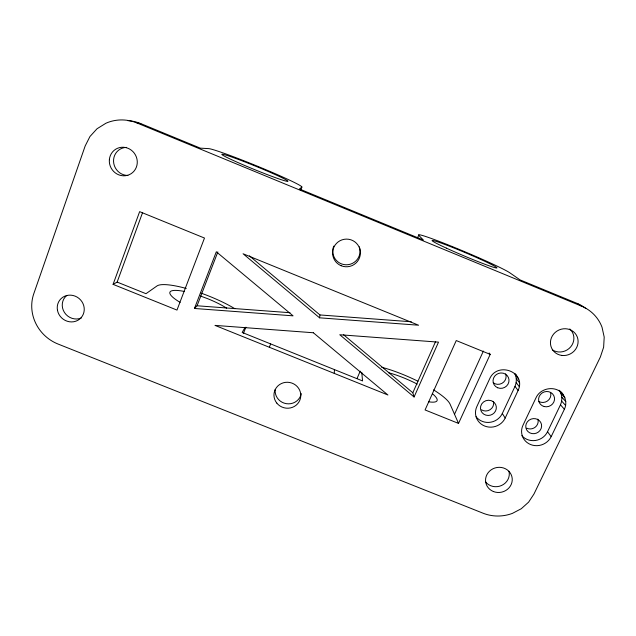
<?xml version="1.0" encoding="UTF-8"?>
<svg xmlns="http://www.w3.org/2000/svg" width="636" height="636" viewBox="0 0 636 636"><rect width="100%" height="100%" fill="white"/><g stroke="black" fill="none" stroke-linecap="round" stroke-linejoin="round"><path stroke-width="0.95" d="M334.282 373.404L334.409 369.588M505.175 418.059L518.117 390.48C526.68 371.814 497.265 361.073 489.609 378.913L476.833 406.611A15.606 14.811 -16.4 0 0 484.64 426.025A15.606 14.811 -16.4 0 0 505.175 418.059L502.313 413.487L515.009 386.362C516.758 382.236 516.933 377.212 514.484 373.332M521.846 435.684A15.351 14.437 -18.6 0 0 547.524 431.757L560.475 404.814C562.447 400.434 562.399 395.067 559.624 391.037M563.059 394.392C556.238 385.193 540.624 387.507 536.029 397.746L522.983 425.253A15.622 14.676 -18.5 0 0 530.583 444.54A15.622 14.676 -18.5 0 0 551.181 436.638L564.386 409.25C567.733 402.556 564.848 394.511 559.012 390.234M319.558 317.817L243.079 253.764L418.575 325.211L319.558 317.817L319.948 314.947L249.392 255.823M113.089 284.364L139.642 211.645L204.49 238.047L176.975 310.082L113.089 284.364L117.143 282.082L142.607 212.504M269.362 347.272L270.634 343.901M194.449 308.468L216.327 251.784L293.077 315.838L194.449 308.468L197.057 305.773L217.862 251.896M243.35 333.598L245.909 327.174M300.764 189.862L301.869 187.095A50.761 2.52 22.2 0 0 259.909 167.22A50.761 2.52 22.2 0 0 208.521 148.617L200.34 148.148L140.826 123.623A41.022 39.17 58.7 0 0 127.78 120.649M357.114 378.356L360.215 371.146M417.502 237.967L418.679 235.248A50.149 2.465 22.9 0 1 457.626 248.748A50.149 2.465 22.9 0 1 509.857 272.836L520.041 279.888L577.091 303.388A39.726 37.603 -28 0 1 585.78 308.428M414.076 396.983L339.759 334.735L438.506 342.136L414.076 396.983L412.812 392.77L435.588 341.54M454.509 414.259L483.368 351.088M490.189 354.371L456.25 340.554L425.071 409.95L458.524 423.409L490.189 354.371L489.132 352.972M244.971 327.524L242.189 332.453L362.552 380.924L361.741 372.283M301.869 187.095L299.445 188.987L423.369 240.05L418.679 235.248M197.057 305.773L289.976 312.713M319.948 314.947L411.309 321.768M577.091 303.388L581.391 306.075A40.458 38.255 -27.9 0 1 602.038 327.278L604.2 337.104L603.628 347.232L600.384 356.971L533.986 493.989L528.619 502.138L521.258 508.744L512.401 513.379A38.717 36.268 -12.5 0 1 483.09 513.22L58.059 344.044A39.996 37.715 40.6 0 1 33.772 293.768L85.176 145.962L89.954 136.525L97.03 128.766L105.934 123.233A41.793 39.877 58.5 0 1 137.066 123.01L140.826 123.623M200.419 295.994L207.734 298.713A34.535 7.441 20.9 0 1 226.662 308.182M538.867 401.507L540.735 402.246A7.91 7.465 -21.7 0 0 550.665 392.976M117.143 282.082L145.978 293.697L156.965 285.969A49.203 10.613 20.9 0 1 186.261 288.45M137.066 123.01L581.391 306.075M343.591 334.767L412.812 392.77M561.008 393.549L564.935 397.794M561.874 397.269L565.817 401.578M561.691 401.109L565.627 405.482M560.475 404.814L564.386 409.25M515.399 373.976L516.631 375.518M515.43 375.017L518.555 378.945M516.329 378.762L519.469 382.753M516.186 382.626L519.318 386.688M515.009 386.362L518.117 390.48M547.524 431.757L551.181 436.638M458.524 423.409L450.113 404.234A48.63 10.375 24.1 0 0 433.569 389.876M301.273 393.62A13.205 12.752 11.6 0 1 286.327 403.669A13.205 12.752 11.6 0 1 275.213 389.423M569.737 328.931A13.746 13.014 -28 0 1 570.707 346.851A13.746 13.014 -28 0 1 552.263 349.792M508.967 471.204A13.165 12.346 -12.6 0 1 501.605 485.467A13.165 12.346 -12.6 0 1 485.53 481.85M359.348 246.824A13.65 13.587 -19.6 0 1 348.194 264.671A13.65 13.587 -19.6 0 1 332.795 250.393M332.874 249.511A13.65 13.587 -19.6 0 1 333.789 246.076M127.908 175.449A14.199 13.555 58.7 0 1 113.55 161.504A14.199 13.555 58.7 0 1 126.62 147.401M81.281 318.008A13.595 12.831 40.8 0 1 64.427 312.443A13.595 12.831 40.8 0 1 66.82 295.422M432.56 393.851A34.129 7.274 24.1 0 1 428.743 401.817M388.668 372.783A34.129 7.274 24.1 0 1 417.208 384.104M180.115 302.362A34.535 7.441 20.9 0 1 184.281 291.447M381.711 367.274A48.63 10.375 24.1 0 1 417.963 381.242M201.087 293.132A49.203 10.613 20.9 0 1 234.795 308.683M537.865 419.164A7.847 7.386 -18.7 0 1 535.297 427.13A7.847 7.386 -18.7 0 1 526.672 428.179M505.612 373.904A7.902 7.529 -20.3 0 1 493.282 382.793M493.544 401.936A7.839 7.449 -16.7 0 1 481.492 409.83M502.313 413.487A15.336 14.564 -16.6 0 1 476.038 416.723M313.349 332.755L214.992 325.386L387.928 394.996L313.349 332.755M537.476 419.378L535.544 418.742A7.982 7.505 -18.6 0 0 525.908 427.917A7.982 7.505 -18.6 0 0 538.398 432.059A7.982 7.505 -18.6 0 0 537.476 419.378M544.225 406.555L542.333 405.8A8.053 7.584 -21.6 0 1 542.198 392.913A8.053 7.584 -21.6 0 1 554.465 397.77A8.053 7.584 -21.6 0 1 544.225 406.555M258.677 167.451L250.401 164.096A35.616 1.765 22.2 0 0 227.569 157.768A35.616 1.765 22.2 0 0 283.274 180.33A35.616 1.765 22.2 0 0 258.677 167.451M492.876 401.443L491.024 400.601A7.974 7.576 -16.6 0 0 480.498 408.813A7.974 7.576 -16.6 0 0 492.455 414.282A7.974 7.576 -16.6 0 0 492.876 401.443M276.803 403.097A13.443 12.966 11.6 0 0 299.826 400.267A13.443 12.966 11.6 0 0 285.492 382.363A13.443 12.966 11.6 0 0 276.803 403.097M493.353 491.501A13.404 12.553 -12.5 0 0 512.195 478.352A13.404 12.553 -12.5 0 0 491.135 469.861A13.404 12.553 -12.5 0 0 493.353 491.501M109.36 159.716A14.461 13.801 58.5 0 0 129.235 174.701A14.461 13.801 58.5 0 0 131.286 150.152A14.461 13.801 58.5 0 0 109.36 159.716M446.408 248.143A35.195 1.725 22.9 0 0 496.875 267.979A35.195 1.725 22.9 0 0 450.296 246.545A35.195 1.725 22.9 0 0 446.408 248.143M341.15 265.729A13.905 13.833 -18.1 0 0 360.286 251.133A13.905 13.833 -18.1 0 0 338.074 241.966A13.905 13.833 -18.1 0 0 341.15 265.729M561.803 355.421A14 13.237 -27.9 0 0 577.297 337.032A14 13.237 -27.9 0 0 553.717 333.948A14 13.237 -27.9 0 0 561.803 355.421M57.463 310.265A13.841 13.054 40.6 0 0 79.564 319.161A13.841 13.054 40.6 0 0 75.191 296.161A13.841 13.054 40.6 0 0 57.463 310.265M497.702 387.769A8.037 7.656 -20.1 0 0 508.975 379.684A8.037 7.656 -20.1 0 0 496.374 374.54A8.037 7.656 -20.1 0 0 497.702 387.769"/></g></svg>
